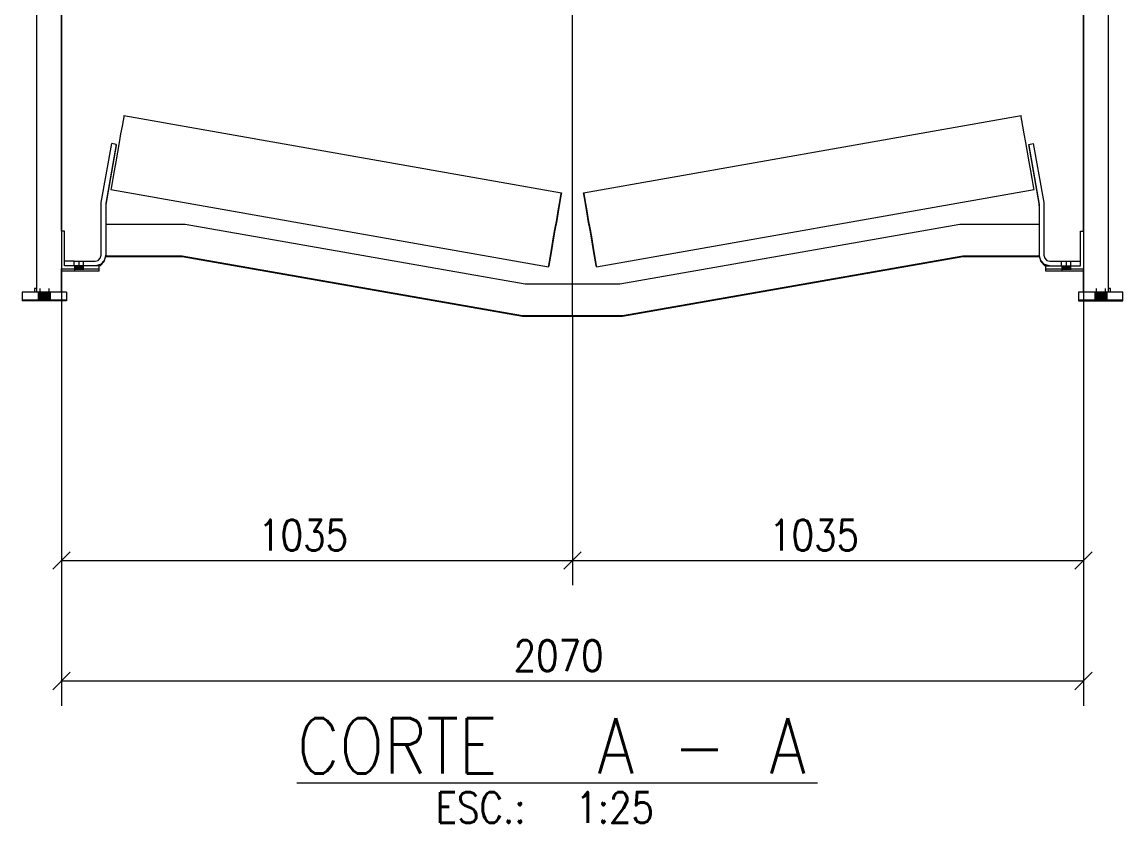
# Model space of a CAD drawing. Header units: millimetres. Extents: x -753 to 90, y 56274 to 56868.
# Drawn here: x -203.9 to -114.7, y 56650.2 to 56715.1 of the extents above; entities that cross this region are included whole.
import ezdxf

# ---------------------------------------------------------------- set-up
doc = ezdxf.new("R2010")
doc.units = ezdxf.units.MM
doc.linetypes.add('XKITLINE00', pattern=[0])
doc.linetypes.add('XKITLINE02', pattern=[4, 2, -2])
for name, color, linetype, lineweight in [('Cota', 4, 'Continuous', 0), ('Grelha', 4, 'Continuous', 0), ('Outro tipo de objeto', 7, 'Continuous', 0), ('Parafuso', 3, 'Continuous', 0), ('Peça', 2, 'Continuous', 0)]:
    doc.layers.add(name, color=color, linetype=linetype, lineweight=lineweight)
doc.styles.add('ROMANS', font='romans__.ttf')

# ---------------------------------------------------------------- blocks, each defined once
blk = doc.blocks.new('*A119')
at = {"layer": 'Grelha', "color": 7, "linetype": 'XKITLINE00', "lineweight": 0}
blk.add_line((-159.321, 56691.266), (-159.321, 56764.001), dxfattribs=at)
blk = doc.blocks.new('*A138')
at = {"layer": 'Peça', "color": 1, "linetype": 'XKITLINE00', "lineweight": 0}
for p, q in [((-197.141, 56698.71), (-190.71, 56698.71)), ((-190.71, 56698.71), (-163.161, 56693.871)), ((-155.481, 56693.871), (-127.931, 56698.71)), ((-127.931, 56698.71), (-121.501, 56698.71)), ((-197.141, 56696.15), (-197.141, 56696.19)), ((-197.141, 56696.15), (-197.141, 56696.147)), ((-197.141, 56696.147), (-197.141, 56696.15)), ((-197.141, 56696.15), (-190.933, 56696.15)), ((-197.141, 56696.147), (-190.933, 56696.147)), ((-190.933, 56696.15), (-190.933, 56696.147)), ((-190.933, 56696.15), (-163.384, 56691.311)), ((-190.933, 56696.147), (-163.384, 56691.308)), ((-155.258, 56691.311), (-127.708, 56696.151)), ((-155.258, 56691.308), (-127.708, 56696.148)), ((-127.708, 56696.151), (-127.708, 56696.148)), ((-127.708, 56696.151), (-121.501, 56696.15)), ((-127.708, 56696.148), (-121.501, 56696.147)), ((-121.501, 56696.189), (-121.501, 56696.15)), ((-121.501, 56696.15), (-121.501, 56696.147)), ((-121.501, 56696.147), (-121.501, 56696.15)), ((-163.161, 56693.871), (-155.481, 56693.871)), ((-163.384, 56691.311), (-163.384, 56691.308)), ((-163.384, 56691.311), (-155.258, 56691.311)), ((-163.384, 56691.308), (-155.258, 56691.308)), ((-155.258, 56691.311), (-155.258, 56691.308))]:
    blk.add_line(p, q, dxfattribs=at)
blk = doc.blocks.new('*A139')
at = {"layer": 'Parafuso'}
for points in [[(-198.961, 56695.324), (-198.961, 56695.07), (-199.681, 56695.063), (-199.681, 56695.317)], [(-198.961, 56695.261), (-198.961, 56695.007), (-199.681, 56695), (-199.681, 56695.254)]]:
    blk.add_hatch(color=7, dxfattribs=at).paths.add_polyline_path(points, flags=17)
at = {"layer": 'Parafuso', "color": 7, "linetype": 'XKITLINE00', "lineweight": 0}
for p, q in [((-199.681, 56695.317), (-199.681, 56695.063)), ((-199.681, 56695.254), (-199.681, 56695)), ((-198.961, 56695.324), (-198.961, 56695.07)), ((-198.961, 56695.261), (-198.961, 56695.007))]:
    blk.add_line(p, q, dxfattribs=at)
blk = doc.blocks.new('*A140')
at = {"layer": 'Peça', "color": 1, "linetype": 'XKITLINE00', "lineweight": 0}
for p, q in [((-200.467, 56698.133), (-200.721, 56698.133)), ((-200.721, 56698.133), (-200.721, 56694.967)), ((-200.467, 56695.339), (-200.467, 56698.133)), ((-200.721, 56695.085), (-197.673, 56695.085)), ((-197.673, 56694.917), (-200.721, 56694.917)), ((-197.673, 56695.339), (-200.467, 56695.339)), ((-197.673, 56694.917), (-197.673, 56695.339))]:
    blk.add_line(p, q, dxfattribs=at)
blk = doc.blocks.new('*A141')
at = {"layer": 'Parafuso'}
for points in [[(-119.681, 56695.063), (-119.681, 56695.317), (-118.961, 56695.324), (-118.961, 56695.07)], [(-119.681, 56695), (-119.681, 56695.254), (-118.961, 56695.261), (-118.961, 56695.007)]]:
    blk.add_hatch(color=7, dxfattribs=at).paths.add_polyline_path(points, flags=17)
at = {"layer": 'Parafuso', "color": 7, "linetype": 'XKITLINE00', "lineweight": 0}
for p, q in [((-119.681, 56695.317), (-119.681, 56695.063)), ((-119.681, 56695.254), (-119.681, 56695)), ((-118.961, 56695.324), (-118.961, 56695.07)), ((-118.961, 56695.261), (-118.961, 56695.007))]:
    blk.add_line(p, q, dxfattribs=at)
blk = doc.blocks.new('*A142')
at = {"layer": 'Peça', "color": 1, "linetype": 'XKITLINE00', "lineweight": 0}
for p, q in [((-118.175, 56695.339), (-118.175, 56698.133)), ((-118.175, 56698.133), (-117.921, 56698.133)), ((-117.921, 56698.133), (-117.921, 56694.967)), ((-120.969, 56694.917), (-120.969, 56695.339)), ((-120.969, 56695.339), (-118.175, 56695.339)), ((-120.969, 56695.085), (-117.921, 56695.085)), ((-117.921, 56694.917), (-120.969, 56694.917))]:
    blk.add_line(p, q, dxfattribs=at)
blk = doc.blocks.new('*A146')
at = {"layer": 'Peça', "color": 1, "linetype": 'XKITLINE00', "lineweight": 0}
for p, q in [((-200.321, 56693.216), (-203.921, 56693.216)), ((-203.921, 56693.216), (-203.921, 56692.511)), ((-200.321, 56693.216), (-200.321, 56692.511)), ((-203.921, 56692.576), (-200.321, 56692.576)), ((-200.321, 56692.511), (-203.921, 56692.511))]:
    blk.add_line(p, q, dxfattribs=at)
blk = doc.blocks.new('*A147')
at = {"layer": 'Peça', "color": 1, "linetype": 'XKITLINE00', "lineweight": 0}
for p, q in [((-202.882, 56693.506), (-202.921, 56693.504)), ((-202.921, 56693.504), (-202.921, 56693.216)), ((-202.768, 56693.508), (-202.882, 56693.506)), ((-202.721, 56693.509), (-202.768, 56693.508))]:
    blk.add_line(p, q, dxfattribs=at)
blk = doc.blocks.new('*A148')
at = {"layer": 'Peça', "color": 1, "linetype": 'XKITLINE00', "lineweight": 0}
for p, q in [((-114.721, 56693.216), (-118.321, 56693.216)), ((-118.321, 56693.216), (-118.321, 56692.511)), ((-114.721, 56692.511), (-114.721, 56693.216)), ((-118.321, 56692.576), (-114.721, 56692.576)), ((-118.321, 56692.511), (-114.721, 56692.511))]:
    blk.add_line(p, q, dxfattribs=at)
blk = doc.blocks.new('*A149')
at = {"layer": 'Peça', "color": 1, "linetype": 'XKITLINE00', "lineweight": 0}
for p, q in [((-115.874, 56693.508), (-115.921, 56693.509)), ((-115.76, 56693.506), (-115.874, 56693.508)), ((-115.721, 56693.504), (-115.76, 56693.506)), ((-115.721, 56693.216), (-115.721, 56693.504))]:
    blk.add_line(p, q, dxfattribs=at)
blk = doc.blocks.new('*A151')
at = {"layer": 'Peça', "color": 1, "linetype": 'XKITLINE00', "lineweight": 0}
for p, q in [((-202.721, 56724.951), (-201.921, 56725.751)), ((-201.921, 56725.751), (-200.975, 56725.751)), ((-202.721, 56693.216), (-202.721, 56724.951)), ((-200.721, 56698.133), (-200.721, 56718.123)), ((-200.721, 56693.216), (-200.721, 56695.085))]:
    blk.add_line(p, q, dxfattribs=at)
blk = doc.blocks.new('*A152')
at = {"layer": 'Peça', "color": 1, "linetype": 'XKITLINE00', "lineweight": 0}
for p, q in [((-117.667, 56725.751), (-116.721, 56725.751)), ((-116.721, 56725.751), (-115.921, 56724.951)), ((-115.921, 56724.951), (-115.921, 56693.216)), ((-117.921, 56698.133), (-117.921, 56718.123)), ((-117.921, 56693.216), (-117.921, 56695.085))]:
    blk.add_line(p, q, dxfattribs=at)
blk = doc.blocks.new('*A155')
at = {"layer": 'Peça', "color": 1, "linetype": 'XKITLINE00', "lineweight": 0}
for p, q in [((-197.141, 56696.15), (-197.141, 56696.106)), ((-197.141, 56696.109), (-190.933, 56696.109)), ((-197.141, 56696.106), (-190.933, 56696.106)), ((-190.933, 56696.109), (-190.933, 56696.106)), ((-190.933, 56696.109), (-163.384, 56691.269)), ((-190.933, 56696.106), (-163.384, 56691.266)), ((-155.258, 56691.269), (-127.708, 56696.109)), ((-155.258, 56691.266), (-127.708, 56696.106)), ((-127.708, 56696.109), (-127.708, 56696.106)), ((-127.708, 56696.109), (-121.501, 56696.109)), ((-127.708, 56696.106), (-121.501, 56696.106)), ((-121.501, 56696.15), (-121.501, 56696.106)), ((-163.384, 56691.269), (-163.384, 56691.266)), ((-163.384, 56691.269), (-155.258, 56691.269)), ((-163.384, 56691.266), (-155.258, 56691.266)), ((-155.258, 56691.269), (-155.258, 56691.266))]:
    blk.add_line(p, q, dxfattribs=at)
blk = doc.blocks.new('*A156')
at = {"layer": 'Peça', "color": 1, "linetype": 'XKITLINE00', "lineweight": 0}
for p, q in [((-197.497, 56700.461), (-196.655, 56705.235)), ((-196.281, 56705.169), (-197.123, 56700.396)), ((-196.281, 56705.087), (-197.123, 56700.313)), ((-196.281, 56705.169), (-196.655, 56705.235)), ((-196.295, 56705.089), (-196.281, 56705.087)), ((-196.281, 56705.087), (-196.281, 56705.169)), ((-197.521, 56700.187), (-197.497, 56700.461)), ((-197.521, 56696.19), (-197.521, 56700.187)), ((-197.123, 56700.396), (-197.141, 56700.187)), ((-197.123, 56700.313), (-197.141, 56700.105)), ((-197.141, 56700.187), (-197.141, 56696.19)), ((-199.701, 56695.71), (-200.467, 56695.71)), ((-199.701, 56695.339), (-199.701, 56695.71)), ((-199.672, 56695.693), (-199.701, 56695.694)), ((-199.59, 56695.692), (-199.672, 56695.693)), ((-199.466, 56695.691), (-199.59, 56695.692)), ((-199.321, 56695.691), (-199.466, 56695.691)), ((-199.176, 56695.691), (-199.321, 56695.691)), ((-199.321, 56695.691), (-199.321, 56695.339)), ((-199.052, 56695.692), (-199.176, 56695.691)), ((-198.97, 56695.693), (-199.052, 56695.692)), ((-198.941, 56695.694), (-198.97, 56695.693)), ((-198.941, 56695.339), (-198.941, 56695.71)), ((-198.941, 56695.71), (-198.001, 56695.71)), ((-198.001, 56695.71), (-197.761, 56695.774)), ((-197.761, 56695.774), (-197.585, 56695.95)), ((-197.585, 56695.95), (-197.521, 56696.19)), ((-197.256, 56695.76), (-197.571, 56695.445)), ((-197.571, 56695.363), (-197.256, 56695.677)), ((-197.141, 56696.19), (-197.256, 56695.76)), ((-197.256, 56695.677), (-197.141, 56696.107)), ((-197.141, 56696.171), (-197.141, 56696.19)), ((-197.141, 56696.129), (-197.141, 56696.15)), ((-197.141, 56696.109), (-197.141, 56696.107)), ((-197.141, 56696.107), (-197.141, 56696.109)), ((-197.571, 56695.445), (-197.966, 56695.339)), ((-197.673, 56695.335), (-197.571, 56695.363))]:
    blk.add_line(p, q, dxfattribs=at)
blk = doc.blocks.new('*A157')
at = {"layer": 'Peça', "color": 1, "linetype": 'XKITLINE00', "lineweight": 0}
for p, q in [((-195.683, 56707.409), (-195.735, 56707.117)), ((-195.665, 56707.503), (-195.683, 56707.409)), ((-195.665, 56707.503), (-160.212, 56701.252)), ((-195.819, 56706.647), (-195.929, 56706.032)), ((-195.735, 56707.117), (-195.819, 56706.647)), ((-195.929, 56706.032), (-196.056, 56705.313)), ((-196.056, 56705.313), (-196.193, 56704.539)), ((-196.329, 56703.763), (-196.457, 56703.038)), ((-196.193, 56704.539), (-196.329, 56703.763)), ((-196.457, 56703.038), (-196.566, 56702.413)), ((-196.65, 56701.932), (-196.703, 56701.625)), ((-196.566, 56702.413), (-196.65, 56701.932)), ((-196.703, 56701.625), (-196.721, 56701.516)), ((-196.721, 56701.516), (-161.267, 56695.265)), ((-160.282, 56700.866), (-160.23, 56701.158)), ((-160.23, 56701.143), (-160.282, 56700.836)), ((-160.23, 56701.158), (-160.212, 56701.252)), ((-160.212, 56701.252), (-160.23, 56701.143)), ((-160.476, 56699.781), (-160.366, 56700.396)), ((-160.366, 56700.355), (-160.476, 56699.73)), ((-160.366, 56700.396), (-160.282, 56700.866)), ((-160.282, 56700.836), (-160.366, 56700.355)), ((-160.603, 56699.062), (-160.476, 56699.781)), ((-160.476, 56699.73), (-160.603, 56699.005)), ((-160.74, 56698.288), (-160.603, 56699.062)), ((-160.603, 56699.005), (-160.74, 56698.229)), ((-161.004, 56696.787), (-160.876, 56697.512)), ((-160.876, 56697.455), (-161.004, 56696.736)), ((-160.876, 56697.512), (-160.74, 56698.288)), ((-160.74, 56698.229), (-160.876, 56697.455)), ((-161.113, 56696.162), (-161.004, 56696.787)), ((-161.004, 56696.736), (-161.113, 56696.121)), ((-161.249, 56695.374), (-161.197, 56695.681)), ((-161.197, 56695.681), (-161.113, 56696.162)), ((-161.113, 56696.121), (-161.197, 56695.651)), ((-161.267, 56695.265), (-161.249, 56695.374)), ((-161.249, 56695.359), (-161.267, 56695.265)), ((-161.197, 56695.651), (-161.249, 56695.359))]:
    blk.add_line(p, q, dxfattribs=at)
blk = doc.blocks.new('*A158')
at = {"layer": 'Peça', "color": 1, "linetype": 'XKITLINE00', "lineweight": 0}
for p, q in [((-122.361, 56705.169), (-121.987, 56705.235)), ((-121.52, 56700.396), (-122.361, 56705.169)), ((-122.361, 56705.169), (-122.361, 56705.087)), ((-122.361, 56705.087), (-122.347, 56705.089)), ((-122.361, 56705.087), (-121.52, 56700.313)), ((-121.987, 56705.235), (-121.146, 56700.461)), ((-121.502, 56700.187), (-121.52, 56700.396)), ((-121.52, 56700.313), (-121.502, 56700.105)), ((-121.502, 56700.187), (-121.502, 56696.171)), ((-121.146, 56700.461), (-121.122, 56700.187)), ((-121.122, 56700.187), (-121.122, 56696.19)), ((-121.386, 56695.76), (-121.502, 56696.19)), ((-121.502, 56696.129), (-121.502, 56696.15)), ((-121.502, 56696.107), (-121.502, 56696.109)), ((-121.502, 56696.107), (-121.502, 56696.109)), ((-121.502, 56696.107), (-121.386, 56695.677)), ((-121.072, 56695.445), (-121.386, 56695.76)), ((-121.386, 56695.677), (-121.072, 56695.363)), ((-121.122, 56696.19), (-121.057, 56695.95)), ((-121.057, 56695.95), (-120.882, 56695.774)), ((-120.882, 56695.774), (-120.642, 56695.71)), ((-120.642, 56695.71), (-119.701, 56695.71)), ((-119.701, 56695.339), (-119.701, 56695.71)), ((-119.672, 56695.693), (-119.701, 56695.694)), ((-119.59, 56695.692), (-119.672, 56695.693)), ((-119.467, 56695.691), (-119.59, 56695.692)), ((-119.321, 56695.691), (-119.467, 56695.691)), ((-119.176, 56695.691), (-119.321, 56695.691)), ((-119.321, 56695.691), (-119.321, 56695.339)), ((-119.053, 56695.692), (-119.176, 56695.691)), ((-118.97, 56695.693), (-119.053, 56695.692)), ((-118.941, 56695.694), (-118.97, 56695.693)), ((-118.941, 56695.339), (-118.941, 56695.71)), ((-118.941, 56695.71), (-118.175, 56695.71)), ((-120.676, 56695.339), (-121.072, 56695.445)), ((-121.072, 56695.363), (-120.969, 56695.335))]:
    blk.add_line(p, q, dxfattribs=at)
blk = doc.blocks.new('*A159')
at = {"layer": 'Peça', "color": 1, "linetype": 'XKITLINE00', "lineweight": 0}
for p, q in [((-158.431, 56701.252), (-122.978, 56707.503)), ((-122.96, 56707.409), (-122.978, 56707.503)), ((-122.907, 56707.117), (-122.96, 56707.409)), ((-122.823, 56706.647), (-122.907, 56707.117)), ((-122.714, 56706.032), (-122.823, 56706.647)), ((-122.586, 56705.313), (-122.714, 56706.032)), ((-122.45, 56704.539), (-122.586, 56705.313)), ((-122.313, 56703.763), (-122.45, 56704.539)), ((-122.186, 56703.038), (-122.313, 56703.763)), ((-122.076, 56702.413), (-122.186, 56703.038)), ((-121.993, 56701.932), (-122.076, 56702.413)), ((-121.94, 56701.625), (-121.993, 56701.932)), ((-158.413, 56701.143), (-158.431, 56701.252)), ((-158.431, 56701.252), (-158.413, 56701.158)), ((-158.413, 56701.158), (-158.36, 56700.866)), ((-158.36, 56700.836), (-158.413, 56701.143)), ((-157.375, 56695.265), (-121.922, 56701.516)), ((-121.922, 56701.516), (-121.94, 56701.625)), ((-158.36, 56700.866), (-158.276, 56700.396)), ((-158.276, 56700.355), (-158.36, 56700.836)), ((-158.276, 56700.396), (-158.167, 56699.781)), ((-158.167, 56699.73), (-158.276, 56700.355)), ((-158.167, 56699.781), (-158.039, 56699.062)), ((-158.039, 56699.005), (-158.167, 56699.73)), ((-158.039, 56699.062), (-157.903, 56698.288)), ((-157.903, 56698.229), (-158.039, 56699.005)), ((-157.903, 56698.288), (-157.766, 56697.512)), ((-157.766, 56697.455), (-157.903, 56698.229)), ((-157.766, 56697.512), (-157.639, 56696.787)), ((-157.639, 56696.736), (-157.766, 56697.455)), ((-157.639, 56696.787), (-157.529, 56696.162)), ((-157.529, 56696.121), (-157.639, 56696.736)), ((-157.529, 56696.162), (-157.446, 56695.681)), ((-157.446, 56695.651), (-157.529, 56696.121)), ((-157.446, 56695.681), (-157.393, 56695.374)), ((-157.393, 56695.359), (-157.446, 56695.651)), ((-157.393, 56695.374), (-157.375, 56695.265)), ((-157.375, 56695.265), (-157.393, 56695.359))]:
    blk.add_line(p, q, dxfattribs=at)
blk = doc.blocks.new('*A161')
at = {"layer": 'Parafuso'}
blk.add_hatch(color=7, dxfattribs=at).paths.add_polyline_path([(-201.641, 56693.179), (-201.641, 56692.539), (-202.601, 56692.548), (-202.601, 56693.188)], flags=17)
at = {"layer": 'Parafuso', "color": 7, "linetype": 'XKITLINE00', "lineweight": 0}
for p, q in [((-202.601, 56693.188), (-202.601, 56692.548)), ((-201.641, 56693.179), (-201.641, 56692.539))]:
    blk.add_line(p, q, dxfattribs=at)
blk = doc.blocks.new('*A162')
at = {"layer": 'Parafuso', "color": 7, "linetype": 'XKITLINE02', "lineweight": 0}
for p, q in [((-202.481, 56693.5), (-202.481, 56693.18)), ((-201.761, 56693.507), (-201.761, 56693.187))]:
    blk.add_line(p, q, dxfattribs=at)
blk = doc.blocks.new('*A163')
at = {"layer": 'Parafuso'}
blk.add_hatch(color=7, dxfattribs=at).paths.add_polyline_path([(-116.041, 56693.179), (-116.041, 56692.539), (-117.001, 56692.548), (-117.001, 56693.188)], flags=17)
at = {"layer": 'Parafuso', "color": 7, "linetype": 'XKITLINE00', "lineweight": 0}
for p, q in [((-117.001, 56693.188), (-117.001, 56692.548)), ((-116.041, 56693.179), (-116.041, 56692.539))]:
    blk.add_line(p, q, dxfattribs=at)
blk = doc.blocks.new('*A164')
at = {"layer": 'Parafuso', "color": 7, "linetype": 'XKITLINE02', "lineweight": 0}
for p, q in [((-116.881, 56693.5), (-116.881, 56693.18)), ((-116.161, 56693.507), (-116.161, 56693.187))]:
    blk.add_line(p, q, dxfattribs=at)
blk = doc.blocks.new('*A174')
at = {"layer": 'Outro tipo de objeto', "color": 1, "linetype": 'XKITLINE00', "lineweight": 0}
blk.add_line((-181.646, 56653.465), (-139.483, 56653.465), dxfattribs=at)
at = {"layer": 'Outro tipo de objeto', "color": 1, "style": 'ROMANS', "width": 0.85}
for s, p in [('CORTE', (-181.646, 56654.215)), ('A', (-157.287, 56654.215)), ('A', (-143.359, 56654.215)), ('-', (-151.161, 56654.215))]:
    blk.add_text(s, height=4.5, dxfattribs=at).set_placement(p)
at = {"layer": 'Outro tipo de objeto', "color": 3, "style": 'ROMANS', "width": 0.85}
for s, p in [('ESC.:', (-170.411, 56650.215)), ('1:25', (-159.094, 56650.215))]:
    blk.add_text(s, height=2.5, dxfattribs=at).set_placement(p)
blk = doc.blocks.new('*A2149')
at = {"layer": 'Cota', "color": 7, "linetype": 'XKITLINE00', "lineweight": 0}
for p, q in [((-200.721, 56726.122), (-200.721, 56659.715)), ((-117.921, 56726.122), (-117.921, 56659.715)), ((-200.014, 56662.422), (-201.428, 56661.008)), ((-117.214, 56662.422), (-118.628, 56661.008)), ((-200.721, 56661.715), (-117.921, 56661.715))]:
    blk.add_line(p, q, dxfattribs=at)
at = {"layer": 'Cota', "color": 3}
for p in [(-200.721, 56661.715), (-117.921, 56661.715)]:
    blk.add_point(p, dxfattribs=at)
at = {"layer": 'Cota', "color": 3, "style": 'ROMANS', "width": 0.85}
blk.add_text('2070', height=2.5, dxfattribs=at).set_placement((-164.092, 56662.515))
blk = doc.blocks.new('*A2150')
at = {"layer": 'Cota', "color": 7, "linetype": 'XKITLINE00', "lineweight": 0}
for p, q in [((-117.921, 56726.122), (-117.921, 56669.478)), ((-159.321, 56691.266), (-159.321, 56669.478)), ((-158.614, 56672.185), (-160.028, 56670.771)), ((-117.214, 56672.185), (-118.628, 56670.771)), ((-159.321, 56671.478), (-117.921, 56671.478))]:
    blk.add_line(p, q, dxfattribs=at)
at = {"layer": 'Cota', "color": 3}
for p in [(-159.321, 56671.478), (-117.921, 56671.478)]:
    blk.add_point(p, dxfattribs=at)
at = {"layer": 'Cota', "color": 3, "style": 'ROMANS', "width": 0.85}
blk.add_text('1035', height=2.5, dxfattribs=at).set_placement((-143.392, 56672.278))
blk = doc.blocks.new('*A2153')
at = {"layer": 'Cota', "color": 7, "linetype": 'XKITLINE00', "lineweight": 0}
for p, q in [((-200.721, 56726.123), (-200.721, 56669.478)), ((-159.321, 56691.266), (-159.321, 56669.478)), ((-200.014, 56672.185), (-201.428, 56670.771)), ((-158.614, 56672.185), (-160.028, 56670.771)), ((-200.721, 56671.478), (-159.321, 56671.478))]:
    blk.add_line(p, q, dxfattribs=at)
at = {"layer": 'Cota', "color": 3}
for p in [(-200.721, 56671.478), (-159.321, 56671.478)]:
    blk.add_point(p, dxfattribs=at)
at = {"layer": 'Cota', "color": 3, "style": 'ROMANS', "width": 0.85}
blk.add_text('1035', height=2.5, dxfattribs=at).set_placement((-184.792, 56672.278))

msp = doc.modelspace()

# ---------------------------------------------------------------- block references
at = {"lineweight": 0}
for name in ['*A119', '*A2153', '*A2149', '*A2150', '*A151', '*A152', '*A157', '*A159', '*A156', '*A158', '*A138', '*A140', '*A142', '*A155', '*A139', '*A141', '*A146', '*A147', '*A161', '*A162', '*A148', '*A163', '*A164', '*A149', '*A174']:
    msp.add_blockref(name, (0, 0), dxfattribs=at)

doc.saveas('drawing.dxf')
